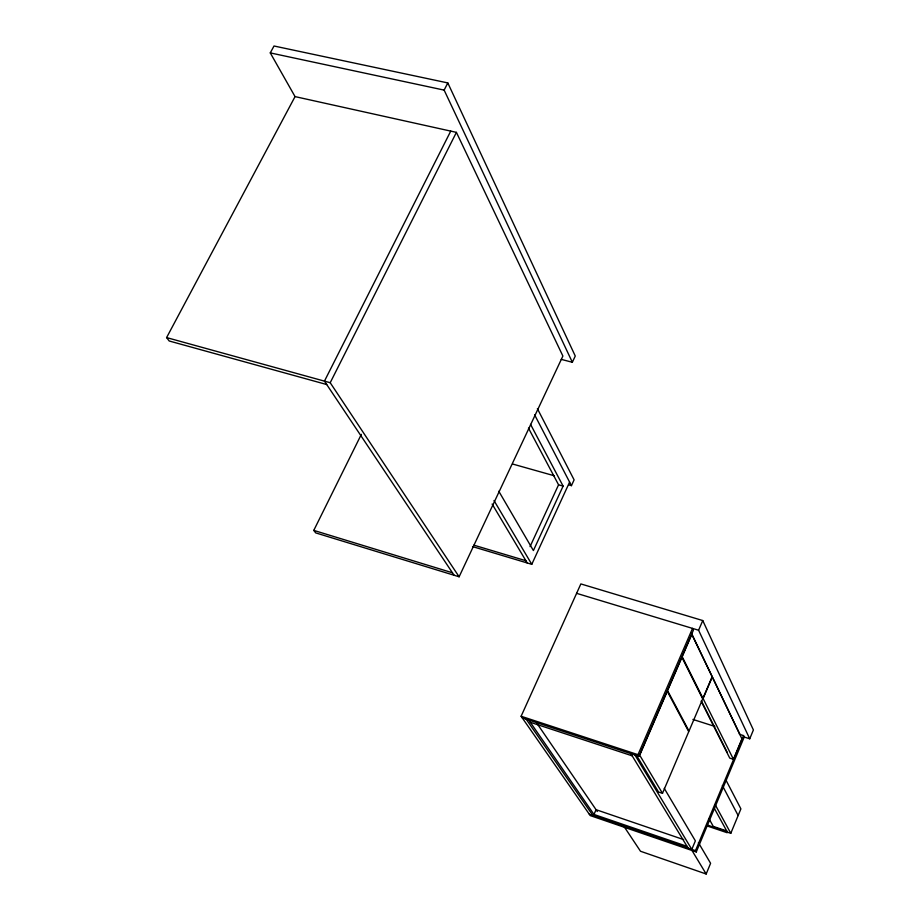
<?xml version="1.0" encoding="UTF-8"?>
<svg xmlns="http://www.w3.org/2000/svg" width="920" height="920" viewBox="0 0 920 920"><rect width="100%" height="100%" fill="white"/><g stroke="black" fill="none" stroke-linecap="round" stroke-linejoin="round"><path stroke-width="1.38" d="M623.806 826.148L640.504 851.253L706.169 874L710.596 863.305L698.406 842.639M714.334 808.369L727.386 832.163L730.79 833.313L740.899 808.875L725.88 779.93M744.257 737.046L749.731 738.794L753.399 729.962L702.754 620.551L580.853 583.924L521.122 716.255L590.249 815.591L696.279 851.954L744.234 737.046L743.544 735.586L739.438 734.275M733.424 759.299L741.945 738.875L712.287 676.982L703.098 698.544L733.424 759.299L729.755 758.114L701.12 701.12M696.279 851.954L695.497 850.655L743.544 735.586M662.481 793.339L688.746 731.676L667.287 691.299L639.71 755.228L662.481 793.339L658.57 792.028L636.387 755.113M638.963 756.286L637.997 754.676L692.519 628.394L693.381 630.2L638.963 756.286L522.272 717.899M749.731 738.794L698.591 630.234L702.754 620.551M472.523 546.583L531.771 564.328L569.606 482.103M568.686 484.863L571.447 485.645L574.103 479.86L537.395 408.664M530.035 546.641L558.566 484.817L528.482 428.122M530.553 424.373L563.109 486.105L533.404 550.562L498.789 491.234M561.234 359.375L572.343 362.261L575.264 356.04L447.81 82.926L274.01 46L270.273 52.9L295.032 96.577M361.353 434.343L313.777 530.391L315.686 532.887L459.114 576.782L562.89 356.051L456.412 132.365L295.055 96.611L166.6 337.582L169.188 340.986L326.715 384.537M450.742 131.112L324.449 381.133L454.1 575.253M459.114 576.782L330.211 382.72L456.412 132.365M572.343 362.261L444.141 90.114L447.81 82.926M270.273 52.9L444.141 90.114M166.6 337.582L330.211 382.72M512.647 464.036L554.15 475.732M558.566 484.817L563.109 486.105M473.846 545.158L525.895 560.728M576.598 593.331L698.591 630.234M313.777 530.391L452.444 572.78M692.909 719.428L714.806 726.42M521.122 716.255L637.997 754.676M530.311 722.28L632.189 755.826M726.719 830.944L713.31 826.424L709.17 819.03M707.664 825.148L726.49 831.496L727.156 832.726L707.02 825.918M683.686 839.615L596.056 809.692L593.986 814.464L687.044 846.331M589.317 814.257L695.497 850.655M526.159 719.175L592.871 815.476M528.759 720.038L595.24 816.281M536.762 723.074L597.31 811.52M630.844 753.618L688.125 848.125M634.904 754.952L691.806 849.39L695.37 840.869L664.263 788.359M691.369 849.459L706.169 874M492.142 504.045L527.229 562.959M493.994 500.514L531.771 564.328M715.162 804.655L730.79 833.313M722.372 785.519L738.15 815.522M534.601 414.816L571.447 485.645M701.776 701.719L727.133 752.215M691.207 632.845L739.887 734.413M702.696 698.901L689.011 731.043L667.575 690.644L681.938 657.351L702.696 698.901M712.149 676.706L702.96 698.28L682.214 656.707L691.851 634.374L712.149 676.706"/></g></svg>
